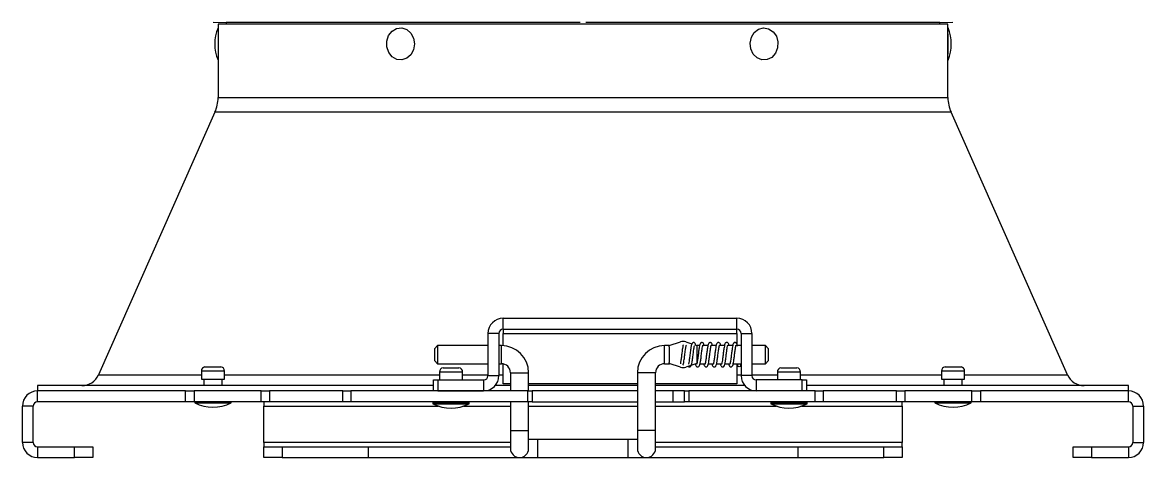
# Model space of a CAD drawing. Extents: x 17.1 to 113.1, y 3.8 to 84.5.
# Drawn here: x 50.09 to 57.82, y 60.93 to 63.93 of the extents above; entities that cross this region are included whole.
import ezdxf

# ---------------------------------------------------------------- set-up
doc = ezdxf.new("R2010")
doc.units = 0
doc.header["$MEASUREMENT"] = 0
doc.layers.add('OBJECT', color=7, linetype='CONTINUOUS')

msp = doc.modelspace()

# ---------------------------------------------------------------- linework, layer by layer
at = {"layer": 'OBJECT'}
for p, q in [((51.4097, 63.9304), (51.4997, 63.9273)), ((51.4997, 63.9273), (51.4997, 63.9174)), ((53.9397, 63.9273), (51.4997, 63.9273)), ((56.4197, 63.9273), (53.9797, 63.9273)), ((56.4197, 63.9273), (56.5097, 63.9304)), ((56.4197, 63.9174), (56.4197, 63.9273)), ((51.4437, 63.9174), (51.4437, 63.8913)), ((56.4757, 63.9174), (51.4437, 63.9174)), ((51.4438, 63.8901), (51.4438, 63.6913)), ((53.9397, 63.9204), (53.9397, 63.9174)), ((53.9797, 63.9174), (53.9797, 63.9204)), ((56.4757, 63.8509), (56.4757, 63.9174)), ((56.4762, 63.7582), (56.4762, 63.8914)), ((56.4757, 63.4105), (56.4757, 63.7108)), ((56.4762, 63.6694), (56.4762, 63.7582)), ((51.4437, 63.6696), (51.4437, 63.4105)), ((51.4438, 63.6913), (51.4438, 63.6707)), ((51.4437, 63.4105), (56.4757, 63.4105)), ((51.4223, 63.3091), (50.6193, 61.4987)), ((56.4972, 63.3091), (51.4223, 63.3091)), ((57.3002, 61.4987), (56.4972, 63.3091)), ((53.4097, 61.8139), (53.4097, 61.8889)), ((53.4097, 61.8889), (55.0197, 61.8889)), ((55.0197, 61.8139), (55.0197, 61.8889)), ((53.3797, 61.7839), (53.3047, 61.7839)), ((53.3047, 61.7839), (53.3047, 61.4934)), ((53.3797, 61.7839), (53.3797, 61.4934)), ((53.4097, 61.8139), (55.0197, 61.8139)), ((53.4097, 61.8139), (53.4097, 61.7839)), ((53.4097, 61.7839), (55.0197, 61.7839)), ((53.4097, 61.7005), (53.4097, 61.7839)), ((55.0197, 61.7839), (55.0197, 61.8139)), ((55.0197, 61.7839), (55.0197, 61.7137)), ((55.0497, 61.7839), (55.1247, 61.7839)), ((55.0497, 61.7839), (55.0497, 61.4934)), ((55.1247, 61.7839), (55.1247, 61.4934)), ((52.9577, 61.7009), (52.9377, 61.6809)), ((53.3047, 61.7009), (52.9577, 61.7009)), ((52.9577, 61.7009), (52.9577, 61.6384)), ((53.3972, 61.7009), (53.3797, 61.7009)), ((53.3972, 61.6384), (53.3972, 61.7009)), ((54.5547, 61.7009), (54.5222, 61.7009)), ((54.5222, 61.6384), (54.5222, 61.7009)), ((54.5547, 61.7009), (54.6314, 61.7256)), ((54.5547, 61.6918), (54.5547, 61.7009)), ((54.5547, 61.6918), (54.5547, 61.585)), ((54.6681, 61.7256), (54.7104, 61.7119)), ((54.7293, 61.7059), (54.7447, 61.7009)), ((54.7637, 61.7009), (54.7447, 61.7009)), ((54.7447, 61.7009), (54.7447, 61.6918)), ((54.7447, 61.6918), (54.7447, 61.585)), ((54.8206, 61.7009), (54.7859, 61.7009)), ((54.8782, 61.7009), (54.8431, 61.7009)), ((54.9351, 61.7009), (54.9002, 61.7009)), ((54.9922, 61.7009), (54.9574, 61.7009)), ((55.0497, 61.7009), (55.0154, 61.7009)), ((55.2172, 61.7009), (55.1247, 61.7009)), ((55.2372, 61.6809), (55.2172, 61.7009)), ((55.2172, 61.6384), (55.2172, 61.7009)), ((52.9377, 61.6384), (52.9377, 61.6809)), ((52.9377, 61.5959), (52.9377, 61.6384)), ((52.9577, 61.6384), (52.9577, 61.5759)), ((53.3972, 61.5759), (53.3972, 61.6384)), ((54.5222, 61.5759), (54.5222, 61.6384)), ((55.2172, 61.5759), (55.2172, 61.6384)), ((55.2372, 61.6809), (55.2372, 61.6384)), ((55.2372, 61.6384), (55.2372, 61.5959)), ((51.3535, 61.5541), (51.4635, 61.5541)), ((52.9377, 61.5959), (52.9577, 61.5759)), ((52.9577, 61.5759), (53.3047, 61.5759)), ((52.9947, 61.548), (53.1047, 61.548)), ((53.3797, 61.5759), (53.3972, 61.5759)), ((53.4097, 61.4364), (53.4097, 61.5747)), ((54.5222, 61.5759), (54.5563, 61.5759)), ((54.5547, 61.5764), (54.5547, 61.585)), ((54.631, 61.5514), (54.5547, 61.5764)), ((54.7447, 61.5764), (54.6684, 61.5514)), ((54.7447, 61.585), (54.7447, 61.5764)), ((54.767, 61.5759), (54.8017, 61.5759)), ((54.8242, 61.5759), (54.859, 61.5759)), ((54.8813, 61.5759), (54.9161, 61.5759)), ((54.9384, 61.5759), (54.9732, 61.5759)), ((54.9956, 61.5759), (55.0497, 61.5759)), ((55.0197, 61.5759), (55.0197, 61.4364)), ((55.1247, 61.5759), (55.2172, 61.5759)), ((55.2172, 61.5759), (55.2372, 61.5959)), ((55.3247, 61.548), (55.4347, 61.548)), ((56.456, 61.5541), (56.566, 61.5541)), ((50.6193, 61.4987), (51.3285, 61.4987)), ((51.3285, 61.5245), (51.3285, 61.4695)), ((51.4593, 61.5245), (51.3285, 61.5245)), ((51.3285, 61.4695), (51.4593, 61.4695)), ((51.346, 61.4695), (51.346, 61.4244)), ((51.4885, 61.5245), (51.4593, 61.5245)), ((51.4593, 61.4695), (51.4885, 61.4695)), ((51.471, 61.4244), (51.471, 61.4695)), ((51.4885, 61.4695), (51.4885, 61.5245)), ((51.4885, 61.4987), (52.9697, 61.4987)), ((52.9297, 61.3884), (52.9297, 61.4634)), ((52.9297, 61.4634), (52.9597, 61.4634)), ((52.9597, 61.4634), (52.9597, 61.3884)), ((52.9597, 61.4634), (53.2747, 61.4634)), ((52.9697, 61.5184), (52.9697, 61.4634)), ((52.9742, 61.5184), (52.9697, 61.5184)), ((53.1297, 61.5184), (52.9742, 61.5184)), ((53.1297, 61.4634), (53.1297, 61.5184)), ((53.1297, 61.4987), (53.3047, 61.4987)), ((53.2747, 61.4634), (53.2747, 61.3884)), ((53.3047, 61.4934), (53.3797, 61.4934)), ((53.3797, 61.4987), (53.4097, 61.4987)), ((53.4597, 61.5134), (53.4597, 61.3884)), ((53.4597, 61.5134), (53.5222, 61.5134)), ((53.5222, 61.5134), (53.5847, 61.5134)), ((53.5847, 61.3884), (53.5847, 61.5134)), ((54.3347, 61.5134), (54.3347, 61.1159)), ((54.3972, 61.5134), (54.3347, 61.5134)), ((54.4597, 61.5134), (54.3972, 61.5134)), ((54.4597, 61.1159), (54.4597, 61.5134)), ((55.0197, 61.4987), (55.0497, 61.4987)), ((55.1247, 61.4934), (55.0497, 61.4934)), ((55.1247, 61.4987), (55.2997, 61.4987)), ((55.1547, 61.4634), (55.1547, 61.3884)), ((55.4697, 61.4634), (55.1547, 61.4634)), ((55.2997, 61.5184), (55.2997, 61.4634)), ((55.4597, 61.5184), (55.2997, 61.5184)), ((55.4597, 61.4634), (55.4597, 61.5184)), ((55.4597, 61.4987), (56.431, 61.4987)), ((55.4697, 61.3884), (55.4697, 61.4634)), ((55.4697, 61.4634), (55.4997, 61.4634)), ((55.4997, 61.4634), (55.4997, 61.3884)), ((56.431, 61.5245), (56.431, 61.4695)), ((56.5551, 61.5245), (56.431, 61.5245)), ((56.431, 61.4695), (56.5551, 61.4695)), ((56.4485, 61.4695), (56.4485, 61.4244)), ((56.591, 61.5245), (56.5551, 61.5245)), ((56.5551, 61.4695), (56.591, 61.4695)), ((56.5735, 61.4244), (56.5735, 61.4695)), ((56.591, 61.4695), (56.591, 61.5245)), ((56.591, 61.4987), (57.3002, 61.4987)), ((50.1997, 61.4244), (50.1997, 61.3884)), ((52.9297, 61.4244), (50.1997, 61.4244)), ((50.1997, 61.3135), (50.1997, 61.3884)), ((51.2191, 61.3884), (50.1997, 61.3884)), ((51.2191, 61.3135), (51.2191, 61.3884)), ((51.2191, 61.3884), (51.2789, 61.3884)), ((51.2789, 61.3884), (51.2789, 61.3135)), ((51.7411, 61.3884), (51.2789, 61.3884)), ((51.7411, 61.3135), (51.7411, 61.3884)), ((51.7411, 61.3884), (51.799, 61.3884)), ((51.799, 61.3884), (51.799, 61.3135)), ((52.3037, 61.3884), (51.799, 61.3884)), ((52.3037, 61.3135), (52.3037, 61.3884)), ((52.3037, 61.3884), (52.3588, 61.3884)), ((52.3588, 61.3884), (52.3588, 61.3135)), ((53.5797, 61.3884), (52.3588, 61.3884)), ((52.9597, 61.3884), (53.2747, 61.3884)), ((53.4597, 61.4244), (53.3539, 61.4244)), ((53.4597, 61.4364), (53.4097, 61.4364)), ((53.5797, 61.3135), (53.5797, 61.3884)), ((53.5797, 61.3884), (53.6097, 61.3884)), ((54.3347, 61.4364), (53.5847, 61.4364)), ((54.3347, 61.4244), (53.5847, 61.4244)), ((53.6097, 61.3884), (53.6097, 61.3135)), ((54.3347, 61.3884), (53.6097, 61.3884)), ((55.0197, 61.4364), (54.4597, 61.4364)), ((55.0756, 61.4244), (54.4597, 61.4244)), ((54.5817, 61.3884), (54.4597, 61.3884)), ((54.5817, 61.3135), (54.5817, 61.3884)), ((54.6597, 61.3884), (54.5817, 61.3884)), ((54.6597, 61.3135), (54.6597, 61.3884)), ((54.6597, 61.3884), (54.6897, 61.3884)), ((54.6897, 61.3884), (54.6897, 61.3135)), ((55.5607, 61.3884), (54.6897, 61.3884)), ((55.4697, 61.3884), (55.1547, 61.3884)), ((57.7197, 61.4244), (55.4997, 61.4244)), ((55.5607, 61.3135), (55.5607, 61.3884)), ((55.5607, 61.3884), (55.6158, 61.3884)), ((55.6158, 61.3884), (55.6158, 61.3135)), ((56.1205, 61.3884), (55.6158, 61.3884)), ((56.1205, 61.3135), (56.1205, 61.3884)), ((56.1205, 61.3884), (56.1784, 61.3884)), ((56.1784, 61.3884), (56.1784, 61.3135)), ((56.6406, 61.3884), (56.1784, 61.3884)), ((56.6406, 61.3135), (56.6406, 61.3884)), ((56.6406, 61.3884), (56.7003, 61.3884)), ((56.7003, 61.3884), (56.7003, 61.3135)), ((57.7197, 61.3884), (56.7003, 61.3884)), ((57.7197, 61.3884), (57.7197, 61.4244)), ((57.7197, 61.3135), (57.7197, 61.3884)), ((51.2191, 61.3135), (50.1997, 61.3135)), ((51.2789, 61.3135), (51.2191, 61.3135)), ((51.7411, 61.3135), (51.2789, 61.3135)), ((51.2835, 61.3135), (51.2835, 61.306)), ((51.2835, 61.306), (51.4879, 61.306)), ((51.4879, 61.306), (51.5335, 61.306)), ((51.5335, 61.306), (51.5335, 61.3135)), ((51.799, 61.3135), (51.7411, 61.3135)), ((51.7597, 61.3135), (51.7597, 61.2835)), ((52.3037, 61.3135), (51.799, 61.3135)), ((52.3588, 61.3135), (52.3037, 61.3135)), ((53.5797, 61.3135), (52.3588, 61.3135)), ((52.9247, 61.3074), (52.9247, 61.2999)), ((52.9247, 61.3074), (53.1747, 61.3074)), ((52.9247, 61.2999), (53.1747, 61.2999)), ((52.9872, 61.3135), (52.9872, 61.3074)), ((53.1122, 61.3074), (53.1122, 61.3135)), ((53.1747, 61.2999), (53.1747, 61.3074)), ((53.4597, 61.3135), (53.4597, 61.1159)), ((53.6097, 61.3135), (53.5797, 61.3135)), ((53.5847, 61.1159), (53.5847, 61.3135)), ((53.6097, 61.3135), (54.3347, 61.3135)), ((54.4597, 61.3135), (54.5817, 61.3135)), ((54.5817, 61.3135), (54.6597, 61.3135)), ((54.6897, 61.3135), (54.6597, 61.3135)), ((55.5607, 61.3135), (54.6897, 61.3135)), ((55.2547, 61.3074), (55.2547, 61.2999)), ((55.2547, 61.3074), (55.5047, 61.3074)), ((55.2547, 61.2999), (55.5047, 61.2999)), ((55.3172, 61.3135), (55.3172, 61.3074)), ((55.4422, 61.3074), (55.4422, 61.3135)), ((55.5047, 61.2999), (55.5047, 61.3074)), ((55.6158, 61.3135), (55.5607, 61.3135)), ((56.1205, 61.3135), (55.6158, 61.3135)), ((56.1784, 61.3135), (56.1205, 61.3135)), ((56.1597, 61.2835), (56.1597, 61.3135)), ((56.6406, 61.3135), (56.1784, 61.3135)), ((56.386, 61.3135), (56.386, 61.306)), ((56.386, 61.306), (56.58, 61.306)), ((56.58, 61.306), (56.636, 61.306)), ((56.636, 61.306), (56.636, 61.3135)), ((56.7003, 61.3135), (56.6406, 61.3135)), ((57.7197, 61.3135), (56.7003, 61.3135)), ((50.0948, 61.0334), (50.0948, 61.2835)), ((50.1697, 61.2835), (50.0948, 61.2835)), ((50.1697, 61.0334), (50.1697, 61.2835)), ((51.7597, 61.0334), (51.7597, 61.2835)), ((51.7597, 61.2835), (52.9633, 61.2835)), ((53.1361, 61.2835), (53.4597, 61.2835)), ((53.5847, 61.2835), (54.3347, 61.2835)), ((54.4597, 61.2835), (55.2933, 61.2835)), ((55.4661, 61.2835), (56.1597, 61.2835)), ((56.1597, 61.2835), (56.1597, 61.0334)), ((57.7497, 61.2835), (57.8246, 61.2835)), ((57.7497, 61.2835), (57.7497, 61.0334)), ((57.8246, 61.2835), (57.8246, 61.0334)), ((53.4597, 61.1159), (53.4597, 60.9909)), ((53.4597, 61.1159), (53.5222, 61.1159)), ((53.5222, 61.1159), (53.5847, 61.1159)), ((53.5847, 60.9909), (53.5847, 61.1159)), ((54.3347, 61.1159), (54.3347, 60.9909)), ((54.3972, 61.1159), (54.3347, 61.1159)), ((54.4597, 61.1159), (54.3972, 61.1159)), ((54.4597, 60.9909), (54.4597, 61.1159)), ((50.1697, 61.0334), (50.0948, 61.0334)), ((50.1997, 61.0034), (50.1997, 60.9285)), ((50.1997, 61.0034), (50.4547, 61.0034)), ((50.4547, 60.9285), (50.4547, 61.0034)), ((50.4547, 61.0034), (50.5797, 61.0034)), ((50.5797, 61.0034), (50.5797, 60.9285)), ((51.7597, 61.0334), (51.7597, 61.0034)), ((53.4597, 61.0334), (51.7597, 61.0334)), ((51.7597, 60.9285), (51.7597, 61.0034)), ((51.7597, 61.0034), (51.8847, 61.0034)), ((51.8847, 61.0034), (51.8847, 60.9285)), ((51.8847, 61.0034), (52.4793, 61.0034)), ((52.4793, 61.0034), (52.4793, 60.9285)), ((52.4793, 61.0034), (53.4597, 61.0034)), ((53.6472, 61.0534), (53.5847, 61.0534)), ((54.2722, 61.0534), (53.6472, 61.0534)), ((53.6472, 60.9284), (53.6472, 61.0534)), ((54.3347, 61.0534), (54.2722, 61.0534)), ((54.2722, 60.9284), (54.2722, 61.0534)), ((56.1597, 61.0334), (54.4597, 61.0334)), ((54.4597, 61.0034), (55.4402, 61.0034)), ((55.4402, 61.0034), (55.4402, 60.9285)), ((55.4402, 61.0034), (56.0347, 61.0034)), ((56.0347, 60.9285), (56.0347, 61.0034)), ((56.0347, 61.0034), (56.1597, 61.0034)), ((56.1597, 61.0034), (56.1597, 61.0334)), ((56.1597, 61.0034), (56.1597, 60.9285)), ((57.3397, 60.9285), (57.3397, 61.0034)), ((57.3397, 61.0034), (57.4647, 61.0034)), ((57.4647, 61.0034), (57.4647, 60.9285)), ((57.4647, 61.0034), (57.7197, 61.0034)), ((57.7197, 61.0034), (57.7197, 60.9285)), ((57.7497, 61.0334), (57.8246, 61.0334)), ((50.1997, 60.9285), (50.4547, 60.9285)), ((50.5797, 60.9285), (50.4547, 60.9285)), ((51.8847, 60.9285), (51.7597, 60.9285)), ((51.8847, 60.9285), (52.4793, 60.9285)), ((52.4793, 60.9285), (53.5187, 60.9285)), ((53.5222, 60.9284), (53.6472, 60.9284)), ((53.6472, 60.9284), (54.2722, 60.9284)), ((54.2722, 60.9284), (54.3972, 60.9284)), ((54.4008, 60.9285), (55.4402, 60.9285)), ((55.4402, 60.9285), (56.0347, 60.9285)), ((56.1597, 60.9285), (56.0347, 60.9285)), ((57.4647, 60.9285), (57.3397, 60.9285)), ((57.4647, 60.9285), (57.7197, 60.9285))]:
    msp.add_line(p, q, dxfattribs=at)
at = {"layer": 'OBJECT', "flags": 128}
for points in [[(52.6071, 63.7596), (52.6069, 63.8004), (52.6196, 63.8385), (52.6433, 63.8687), (52.6748, 63.8871), (52.71, 63.891), (52.744, 63.88), (52.7723, 63.8555), (52.791, 63.821), (52.7976, 63.7809), (52.7913, 63.7408), (52.7728, 63.706), (52.7447, 63.6813), (52.7108, 63.6699), (52.6756, 63.6735), (52.6439, 63.6916), (52.62, 63.7216), (52.6071, 63.7596)], [(55.2048, 63.8914), (55.2398, 63.8853), (55.2706, 63.865), (55.2929, 63.8333), (55.3038, 63.7945), (55.3017, 63.7538), (55.287, 63.7167), (55.2617, 63.6881), (55.2292, 63.6721), (55.1938, 63.6707), (55.1603, 63.6841), (55.1333, 63.7105), (55.1165, 63.7464), (55.112, 63.7868), (55.1205, 63.8264), (55.1408, 63.8598), (55.1703, 63.8825), (55.2048, 63.8914)]]:
    msp.add_lwpolyline(points, dxfattribs=at)
at = {"layer": 'OBJECT'}
msp.add_circle((55.0366, 61.5649), 0.011, dxfattribs=at)
for centre, radius, start, end in [((51.7008, 63.7804), 0.28, 156.64122, 203.35878), ((56.2192, 63.7804), 0.28, 336.64122, 23.35878), ((51.1937, 63.4105), 0.25, 336.08033, 0), ((56.7257, 63.4105), 0.25, 180, 203.91967), ((53.4097, 61.7839), 0.105, 90, 180), ((55.0197, 61.7839), 0.105, 0, 90), ((53.4097, 61.7839), 0.03, 90, 180), ((55.0197, 61.7839), 0.03, 0, 90), ((53.3972, 61.5134), 0.1875, 0, 90), ((54.5222, 61.5134), 0.1875, 90, 180), ((54.6497, 61.6684), 0.06, 72.18951, 107.81049), ((51.3585, 61.5245), 0.03, 99.59407, 180), ((51.4585, 61.5245), 0.03, 0, 80.40593), ((52.9997, 61.5184), 0.03, 99.59407, 180), ((53.0997, 61.5184), 0.03, 0, 80.40593), ((53.3972, 61.5134), 0.0625, 0, 90), ((54.5222, 61.5134), 0.0625, 90, 180), ((54.6497, 61.6084), 0.06, 251.85062, 288.14938), ((55.3297, 61.5184), 0.03, 99.59407, 180), ((55.4297, 61.5184), 0.03, 0, 80.40593), ((56.461, 61.5245), 0.03, 99.59407, 180), ((56.561, 61.5245), 0.03, 0, 80.40593), ((50.505, 61.5494), 0.125, 270, 336.08033), ((53.2747, 61.4934), 0.105, 270, 0), ((53.2747, 61.4934), 0.03, 270, 0), ((55.1547, 61.4934), 0.105, 180, 270), ((55.1547, 61.4934), 0.03, 180, 270), ((57.4144, 61.5494), 0.125, 203.91967, 270), ((50.1997, 61.2835), 0.1049, 90, 180), ((57.7197, 61.2835), 0.1049, 0, 90), ((50.1997, 61.2835), 0.03, 90, 180), ((51.4085, 61.5473), 0.2717, 242.61209, 297.38791), ((53.0497, 61.5412), 0.2717, 242.61209, 297.38791), ((55.3797, 61.5412), 0.2717, 242.61209, 297.38791), ((56.511, 61.5473), 0.2717, 242.61209, 297.38791), ((57.7197, 61.2835), 0.03, 0, 90), ((50.1997, 61.0334), 0.1049, 180, 270), ((50.1997, 61.0334), 0.03, 180, 270), ((53.5222, 60.9909), 0.0625, 180, 270), ((53.5222, 60.9909), 0.0625, 270, 0), ((54.3972, 60.9909), 0.0625, 180, 270), ((54.3972, 60.9909), 0.0625, 270, 0), ((57.7197, 61.0334), 0.1049, 270, 0), ((57.7197, 61.0334), 0.03, 270, 0)]:
    msp.add_arc(centre, radius, start, end, dxfattribs=at)
for points, knots in [([(56.4757, 63.8509), (56.4757, 63.8502), (56.4757, 63.8486), (56.4753, 63.8364), (56.475, 63.8186), (56.4748, 63.7962), (56.4747, 63.7721), (56.4749, 63.749), (56.4752, 63.7293), (56.4756, 63.7159), (56.4757, 63.7095), (56.4757, 63.7105), (56.4757, 63.7108)], [0, 0, 0, 0, 0.107341, 0.214682, 0.322049, 0.429432, 0.536789, 0.644114, 0.751456, 0.858834, 0.966212, 1, 1, 1, 1]), ([(54.6509, 61.7066), (54.6502, 61.7046), (54.648, 61.698), (54.646, 61.6838), (54.6435, 61.6663), (54.6415, 61.6515), (54.6397, 61.636), (54.6377, 61.6205), (54.6357, 61.6058), (54.6337, 61.5927), (54.6322, 61.5827), (54.6308, 61.5767), (54.6314, 61.5761), (54.6316, 61.5758)], [0, 0, 0, 0, 0.067786, 0.229791, 0.317316, 0.405821, 0.493364, 0.582464, 0.67402, 0.765249, 0.853751, 0.942367, 1, 1, 1, 1]), ([(54.6489, 61.565), (54.6497, 61.5664), (54.6524, 61.5717), (54.6546, 61.5848), (54.6572, 61.6017), (54.6596, 61.6192), (54.6616, 61.6359), (54.6638, 61.6536), (54.666, 61.6701), (54.668, 61.6833), (54.6696, 61.6928), (54.6711, 61.6991), (54.6719, 61.702), (54.6723, 61.7029), (54.6722, 61.7028), (54.6722, 61.7028)], [0, 0, 0, 0, 0.046659, 0.171309, 0.301707, 0.384238, 0.476083, 0.577172, 0.676592, 0.765186, 0.842034, 0.910219, 0.968989, 0.996707, 1, 1, 1, 1]), ([(54.6859, 61.5571), (54.6861, 61.5569), (54.687, 61.5554), (54.6904, 61.554), (54.6948, 61.5538), (54.6987, 61.5547), (54.7058, 61.5596), (54.7083, 61.5683), (54.7117, 61.5836), (54.7142, 61.6008), (54.7164, 61.6167), (54.7185, 61.6334), (54.7205, 61.65), (54.7225, 61.6657), (54.7246, 61.6795), (54.7263, 61.6904), (54.7277, 61.6973), (54.7283, 61.6993), (54.7285, 61.6999)], [0, 0, 0, 0, 0.009253, 0.0473, 0.066183, 0.084462, 0.119112, 0.245459, 0.37496, 0.453468, 0.533308, 0.610994, 0.686467, 0.762566, 0.837499, 0.908139, 0.971283, 1, 1, 1, 1]), ([(54.737, 61.7051), (54.7366, 61.707), (54.7352, 61.713), (54.7315, 61.7189), (54.7252, 61.7218), (54.721, 61.722), (54.7169, 61.7207), (54.7109, 61.7161), (54.7076, 61.7073), (54.7045, 61.6935), (54.7018, 61.675), (54.6991, 61.6549), (54.6969, 61.637), (54.6948, 61.6196), (54.6922, 61.6009), (54.6895, 61.5843), (54.6877, 61.5753), (54.6864, 61.5728), (54.6869, 61.5732), (54.687, 61.5733)], [0, 0, 0, 0, 0.039417, 0.123389, 0.147305, 0.173241, 0.200134, 0.226121, 0.312154, 0.394875, 0.503463, 0.569606, 0.641123, 0.710204, 0.773145, 0.874601, 0.954084, 0.996569, 1, 1, 1, 1]), ([(54.7353, 61.5736), (54.736, 61.5704), (54.7377, 61.5631), (54.7425, 61.556), (54.7492, 61.5537), (54.7549, 61.554), (54.7625, 61.5594), (54.7658, 61.5694), (54.7689, 61.5838), (54.7717, 61.603), (54.7745, 61.6237), (54.7766, 61.6416), (54.7787, 61.6588), (54.7813, 61.6768), (54.7836, 61.6924), (54.7861, 61.7015), (54.7862, 61.7022), (54.7862, 61.7025)], [0, 0, 0, 0, 0.065703, 0.148567, 0.172638, 0.19854, 0.249382, 0.332189, 0.414638, 0.523491, 0.589368, 0.659648, 0.726532, 0.787053, 0.884019, 0.961642, 1, 1, 1, 1]), ([(54.7945, 61.7036), (54.7939, 61.7061), (54.7924, 61.7125), (54.7896, 61.7177), (54.7837, 61.7215), (54.7793, 61.722), (54.7752, 61.7214), (54.7714, 61.7192), (54.7674, 61.7144), (54.7646, 61.7069), (54.7618, 61.6936), (54.7593, 61.6771), (54.7571, 61.6614), (54.755, 61.6448), (54.753, 61.6281), (54.7509, 61.6123), (54.7489, 61.5981), (54.7471, 61.5866), (54.7455, 61.5787), (54.7441, 61.5739), (54.7439, 61.5732), (54.7439, 61.5729)], [0, 0, 0, 0, 0.0491832, 0.1230953, 0.1546752, 0.1702649, 0.1855326, 0.2143083, 0.2425745, 0.3163131, 0.421085, 0.4849651, 0.5509318, 0.6153682, 0.6776583, 0.7404253, 0.8024751, 0.8615711, 0.9145204, 0.9610026, 1, 1, 1, 1]), ([(54.7927, 61.5729), (54.7934, 61.57), (54.7951, 61.5632), (54.7978, 61.5579), (54.8039, 61.5544), (54.808, 61.5536), (54.8119, 61.5543), (54.8177, 61.5574), (54.8213, 61.5642), (54.8248, 61.5767), (54.8275, 61.5943), (54.8302, 61.613), (54.8323, 61.6294), (54.8343, 61.6468), (54.8366, 61.6642), (54.8389, 61.68), (54.8408, 61.6918), (54.8426, 61.6993), (54.8435, 61.7026), (54.8443, 61.7041), (54.8441, 61.7037), (54.8441, 61.7037)], [0, 0, 0, 0, 0.056727, 0.133693, 0.152721, 0.172778, 0.192573, 0.211282, 0.285604, 0.377049, 0.486353, 0.547373, 0.610711, 0.675316, 0.743954, 0.815344, 0.880187, 0.932692, 0.972455, 0.999163, 1, 1, 1, 1]), ([(54.8526, 61.6997), (54.8522, 61.702), (54.8509, 61.709), (54.849, 61.7136), (54.8447, 61.7193), (54.8395, 61.7221), (54.8333, 61.7217), (54.8279, 61.7188), (54.8231, 61.7117), (54.8206, 61.7021), (54.8178, 61.6869), (54.8152, 61.6685), (54.8128, 61.6504), (54.811, 61.6349), (54.809, 61.619), (54.807, 61.6043), (54.8051, 61.5922), (54.8033, 61.5811), (54.8011, 61.5737), (54.8012, 61.5734), (54.8012, 61.5733)], [0, 0, 0, 0, 0.036572, 0.115786, 0.145694, 0.187216, 0.214732, 0.242043, 0.289019, 0.370048, 0.451702, 0.549485, 0.604463, 0.66192, 0.72362, 0.784742, 0.840162, 0.889363, 0.973892, 1, 1, 1, 1]), ([(54.849, 61.5759), (54.8492, 61.5747), (54.8504, 61.5684), (54.852, 61.5635), (54.8566, 61.5568), (54.8619, 61.554), (54.8681, 61.5536), (54.8735, 61.5566), (54.8776, 61.5623), (54.8804, 61.5705), (54.8834, 61.5856), (54.8862, 61.6045), (54.8886, 61.6228), (54.8905, 61.6382), (54.8924, 61.6542), (54.8946, 61.6699), (54.8966, 61.6835), (54.8984, 61.6937), (54.8998, 61.6999), (54.9009, 61.7029), (54.9008, 61.7028), (54.9008, 61.7028)], [0, 0, 0, 0, 0.018779, 0.099724, 0.142881, 0.167894, 0.193668, 0.236671, 0.271956, 0.348113, 0.436574, 0.53751, 0.592706, 0.649405, 0.708733, 0.771825, 0.835502, 0.891235, 0.940103, 0.981323, 1, 1, 1, 1]), ([(54.9088, 61.7042), (54.9084, 61.706), (54.9069, 61.7118), (54.904, 61.7176), (54.8976, 61.7218), (54.8917, 61.722), (54.8859, 61.7196), (54.8791, 61.7106), (54.8769, 61.6981), (54.8732, 61.6749), (54.8702, 61.6527), (54.8678, 61.6326), (54.8658, 61.6168), (54.8638, 61.6021), (54.8619, 61.5902), (54.8604, 61.5815), (54.8591, 61.576), (54.8581, 61.5731), (54.8583, 61.5732), (54.8583, 61.5732)], [0, 0, 0, 0, 0.035562, 0.11372, 0.160377, 0.187128, 0.214457, 0.263293, 0.394505, 0.489362, 0.598616, 0.656792, 0.719063, 0.782513, 0.840059, 0.891496, 0.938603, 0.98056, 1, 1, 1, 1]), ([(54.9069, 61.5731), (54.9077, 61.5699), (54.9093, 61.5633), (54.9126, 61.5577), (54.9189, 61.5538), (54.9257, 61.5538), (54.9345, 61.5592), (54.9374, 61.5698), (54.941, 61.5884), (54.9436, 61.6066), (54.9458, 61.6227), (54.9477, 61.6389), (54.9501, 61.6586), (54.953, 61.6793), (54.9557, 61.6944), (54.9572, 61.7008), (54.9582, 61.703), (54.9578, 61.7026), (54.9577, 61.7025)], [0, 0, 0, 0, 0.06441, 0.133529, 0.162694, 0.19105, 0.222808, 0.350942, 0.46085, 0.525416, 0.591326, 0.652444, 0.710451, 0.817568, 0.909272, 0.95218, 0.992984, 1, 1, 1, 1]), ([(54.9666, 61.7009), (54.9659, 61.7041), (54.9643, 61.7112), (54.9615, 61.7168), (54.9561, 61.7211), (54.9509, 61.7222), (54.9471, 61.7214), (54.9437, 61.7198), (54.9391, 61.7152), (54.9358, 61.7061), (54.9328, 61.6913), (54.9303, 61.6743), (54.9281, 61.6586), (54.9261, 61.6423), (54.9242, 61.6267), (54.9224, 61.6124), (54.9201, 61.5966), (54.9181, 61.584), (54.9163, 61.5763), (54.9152, 61.5732), (54.9154, 61.5733), (54.9155, 61.5734)], [0, 0, 0, 0, 0.059869, 0.131854, 0.161465, 0.189335, 0.20384, 0.219362, 0.2543, 0.340986, 0.446367, 0.507733, 0.573671, 0.635843, 0.693828, 0.749761, 0.802518, 0.895459, 0.938416, 0.979534, 1, 1, 1, 1]), ([(54.9638, 61.5733), (54.9646, 61.5703), (54.9665, 61.5633), (54.97, 61.5573), (54.9758, 61.5542), (54.9801, 61.5536), (54.9847, 61.5549), (54.9913, 61.56), (54.9944, 61.5696), (54.9974, 61.5837), (55.0006, 61.6052), (55.0036, 61.6284), (55.006, 61.6489), (55.0081, 61.6645), (55.0101, 61.6783), (55.0118, 61.6891), (55.0133, 61.6967), (55.0144, 61.7011), (55.0152, 61.7029), (55.015, 61.7028), (55.015, 61.7028)], [0, 0, 0, 0, 0.060293, 0.139823, 0.16333, 0.189118, 0.216287, 0.241955, 0.331387, 0.417463, 0.513825, 0.62359, 0.682167, 0.745129, 0.805967, 0.860383, 0.909678, 0.954457, 0.99393, 1, 1, 1, 1]), ([(55.0248, 61.6965), (55.0246, 61.6981), (55.0234, 61.7052), (55.0217, 61.7105), (55.0181, 61.7171), (55.0141, 61.7205), (55.0095, 61.7221), (55.0048, 61.7217), (55.0005, 61.7196), (54.9962, 61.7149), (54.9933, 61.707), (54.9902, 61.6931), (54.987, 61.6713), (54.9838, 61.6475), (54.9814, 61.6268), (54.9793, 61.6109), (54.9772, 61.5964), (54.9753, 61.5849), (54.9738, 61.5775), (54.9725, 61.5734), (54.9724, 61.5729), (54.9723, 61.5728)], [0, 0, 0, 0, 0.022452, 0.103564, 0.144201, 0.167019, 0.192337, 0.2168, 0.238324, 0.274446, 0.34722, 0.432213, 0.52902, 0.637175, 0.69414, 0.75499, 0.818232, 0.875567, 0.925737, 0.968714, 1, 1, 1, 1]), ([(55.021, 61.5759), (55.0218, 61.5718), (55.0229, 61.5656), (55.0255, 61.5621), (55.0264, 61.5609)], [0, 0, 0, 0, 0.660311, 1, 1, 1, 1])]:
    msp.add_open_spline(points, degree=3, knots=knots, dxfattribs=at)

doc.saveas('drawing.dxf')
